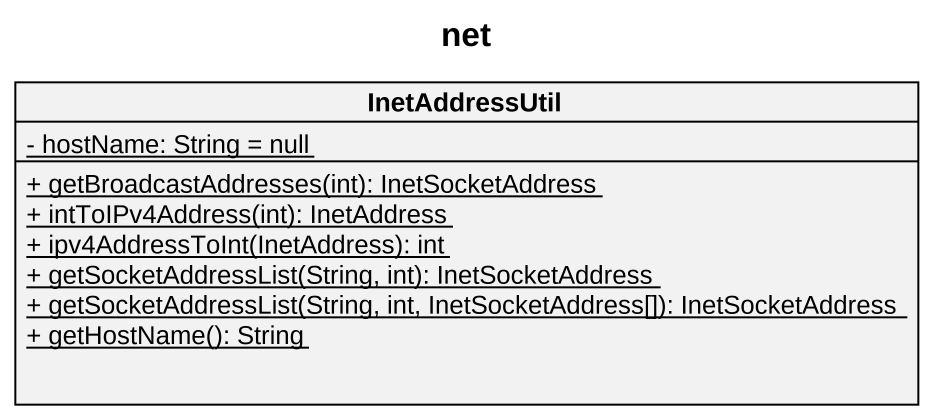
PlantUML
@startuml
title net
hide circle
hide empty members
skinparam classAttributeIconSize 0
class InetAddressUtil {
  {static} - hostName: String = null
  {static} + getBroadcastAddresses(int): InetSocketAddress
  {static} + intToIPv4Address(int): InetAddress
  {static} + ipv4AddressToInt(InetAddress): int
  {static} + getSocketAddressList(String, int): InetSocketAddress
  {static} + getSocketAddressList(String, int, InetSocketAddress[]): InetSocketAddress
  {static} + getHostName(): String
}
@enduml
